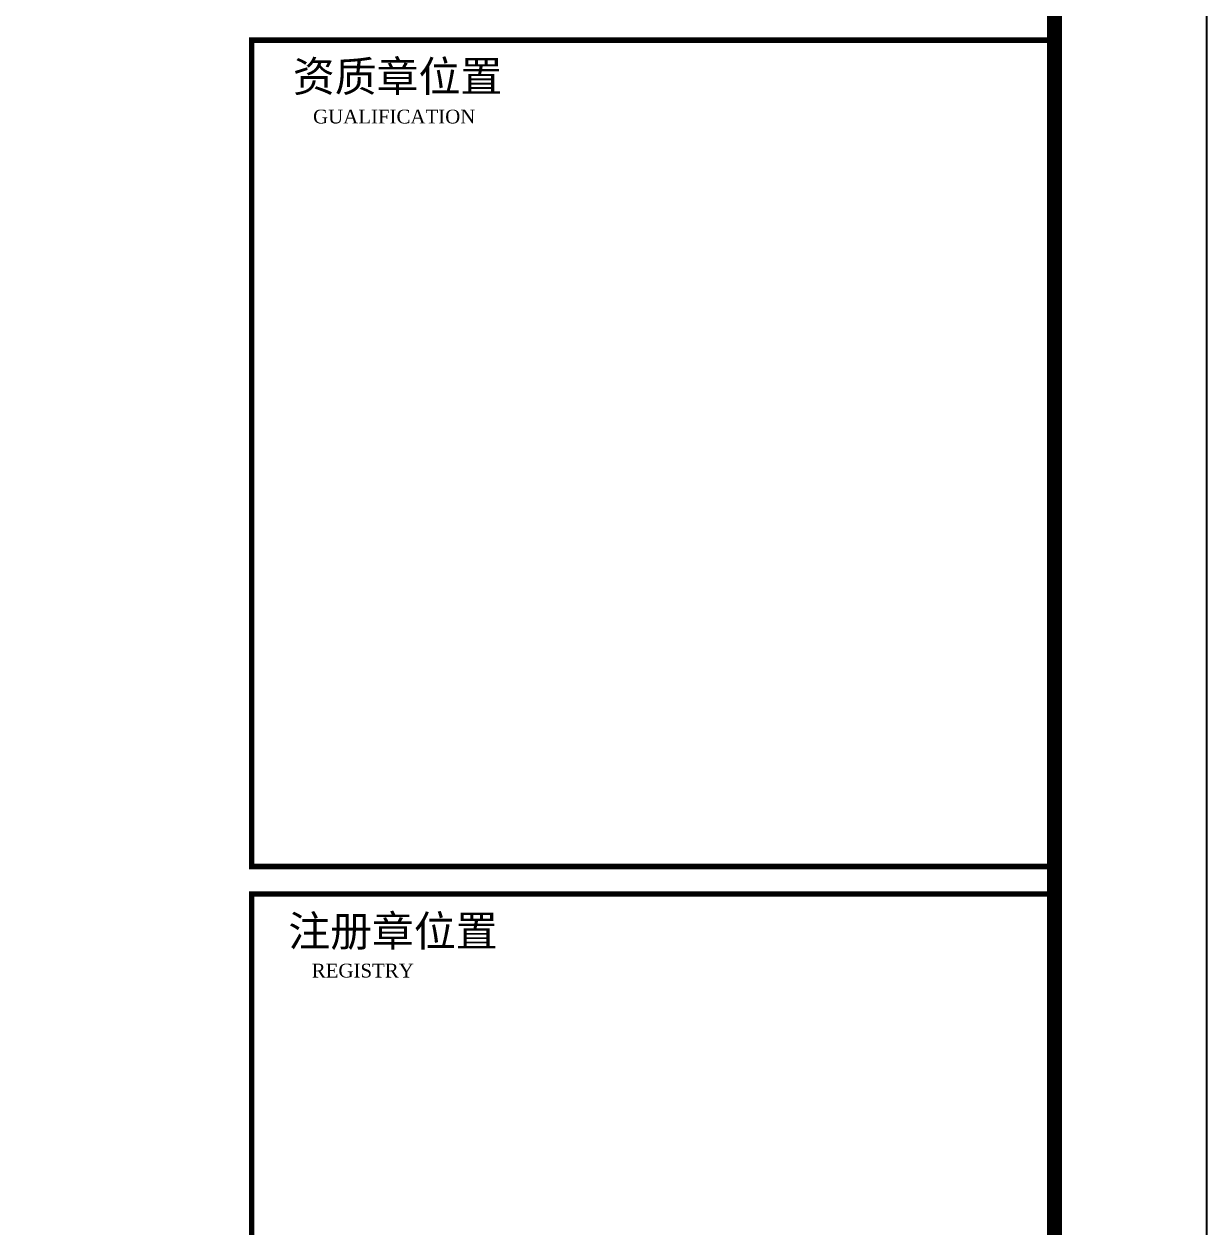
# Model space of a CAD drawing. Extents: x 40372685 to 40373131, y 3431137 to 3431353.
# Drawn here: x 40373091.97 to 40373130.77, y 3431282.73 to 3431322.17 of the extents above; entities that cross this region are included whole.
import ezdxf

# ---------------------------------------------------------------- set-up
doc = ezdxf.new("R2010")
doc.units = 0
doc.header["$LTSCALE"] = 0.5
doc.layers.add('PUB_TEXT', color=7, linetype='CONTINUOUS')
doc.layers.add('PUB_TITLE', color=4, linetype='CONTINUOUS')
doc.styles.add('GHF', font='times.ttf')
doc.styles.add('STYLE1', font='simhei.ttf', dxfattribs={"width": 0.8})

msp = doc.modelspace()

# ---------------------------------------------------------------- linework, layer by layer
at = {"layer": 'PUB_TITLE', "linetype": 'Continuous'}
msp.add_lwpolyline([(40372685.267, 3431143.437), (40373130.767, 3431143.437), (40373130.767, 3431353.437), (40372685.267, 3431353.437)], close=True, dxfattribs=at)
at = {"layer": 'PUB_TITLE', "linetype": 'Continuous', "const_width": 0.5}
msp.add_lwpolyline([(40372697.767, 3431148.437), (40373125.767, 3431148.437), (40373125.767, 3431348.437), (40372697.767, 3431348.437)], close=True, dxfattribs=at)
at = {"layer": 'PUB_TITLE', "color": 4, "const_width": 0.178}
for points in [[(40373099.432, 3431294.547), (40373125.902, 3431294.547), (40373125.902, 3431321.642), (40373099.432, 3431321.642)], [(40373099.432, 3431293.642), (40373125.902, 3431293.642), (40373125.902, 3431265.058), (40373099.432, 3431265.058)]]:
    msp.add_lwpolyline(points, close=True, dxfattribs=at)

# ---------------------------------------------------------------- texts
at = {"layer": 'PUB_TEXT'}
for s, height, style, p in [('资质章位置', 1.0068, 'STYLE1', (40373100.787, 3431319.952)), ('GUALIFICATION', 0.45305, 'GHF', (40373101.447, 3431318.911)), ('注册章位置', 1.0068, 'STYLE1', (40373100.634, 3431291.929)), ('REGISTRY', 0.4531, 'GHF', (40373101.405, 3431290.907))]:
    msp.add_text(s, height=height, dxfattribs=dict(at, style=style)).set_placement(p)

doc.saveas('drawing.dxf')
